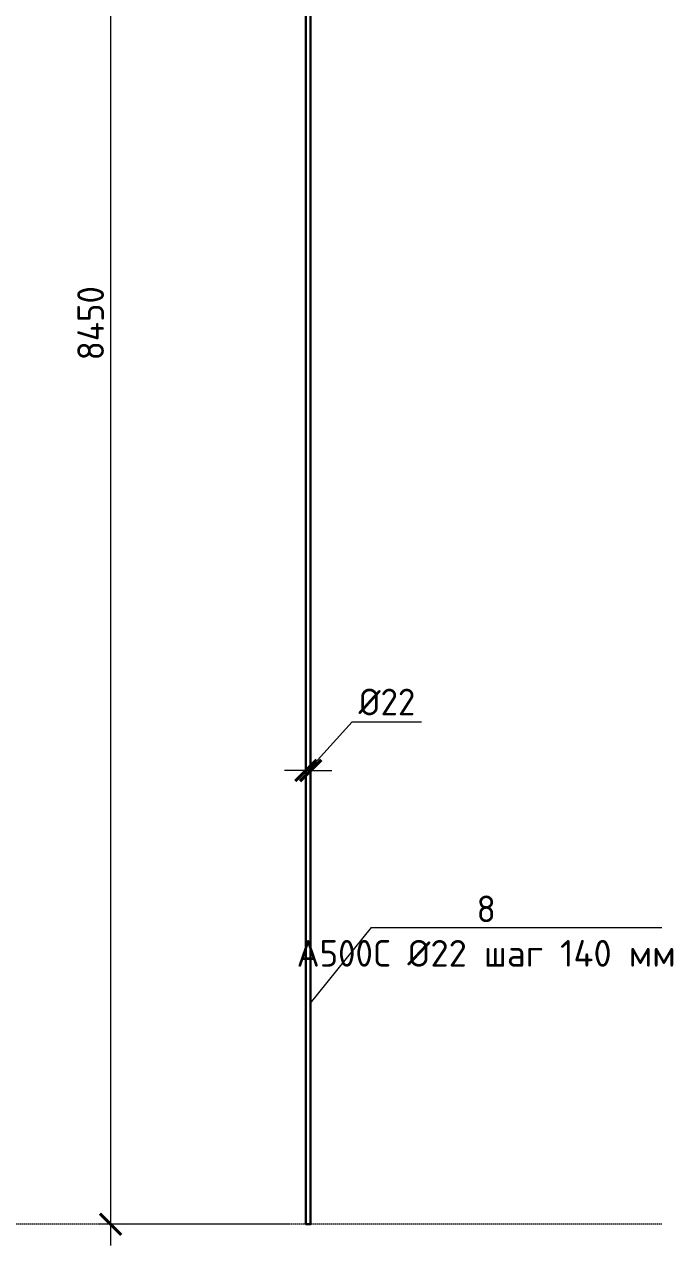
# Model space of a CAD drawing. Header units: millimetres. Extents: x -65574 to 111613, y -106550 to -50518.
# Drawn here: x 11889 to 14840, y -101103 to -95377 of the extents above; entities that cross this region are included whole.
import ezdxf
from ezdxf import colors
from ezdxf.entities.mleader import LeaderData, LeaderLine
from ezdxf.math import Vec2, Vec3

# ---------------------------------------------------------------- set-up
doc = ezdxf.new("R2010")
doc.units = ezdxf.units.MM
doc.linetypes.add('невидимая', pattern=[0.375, 0.25, -0.125])
doc.layers.get('Defpoints').update_dxf_attribs({"color": 6})
doc.layers.add('Dim', color=11, linetype='Continuous', lineweight=13)
doc.styles.add('GOST-2.304_Type-B', font='GOST Common.ttf')
doc.dimstyles.new('УРСТ', dxfattribs={"dimtxt": 2.5, "dimasz": 2, "dimexe": 1.2, "dimexo": 1.5, "dimtad": 1, "dimdec": 0, "dimrnd": 1, "dimtxsty": 'GOST-2.304_Type-B', "dimblk": 'ARCHTICK', "dimcen": 2, "dimdle": 2, "dimazin": 3, "dimtfac": 1, "dimtdec": 0, "dimtmove": 1, "dimatfit": 0, "dimldrblk": 'NONE', "dimlwd": 15, "dimlwe": 15})

# ---------------------------------------------------------------- blocks, each defined once
blk = doc.blocks.new('_ArchTick')
at = {"color": 0, "linetype": 'ByBlock', "const_width": 0.15}
blk.add_lwpolyline([(-0.5, -0.5), (0.5, 0.5)], dxfattribs=at)
blk = doc.blocks.new('*D148')
at = {"color": 0, "lineweight": 15, "ltscale": 100, "transparency": 16777216}
for p, q in [((13220.3, -98875), (13426.8, -98647.6)), ((13426.8, -98647.6), (13751.8, -98647.6)), ((13209.3, -98805.9), (13209.3, -98815)), ((13231.3, -98805.9), (13231.3, -98815)), ((13209.3, -98875), (13109.3, -98875)), ((13231.3, -98875), (13209.3, -98875)), ((13231.3, -98875), (13209.3, -98875)), ((13231.3, -98875), (13331.3, -98875))]:
    blk.add_line(p, q, dxfattribs=at)
at = {"layer": 'Defpoints', "color": 0, "lineweight": -2, "ltscale": 100, "transparency": 16777216}
for p in [(13209.3, -98875), (13209.3, -98880.9), (13231.3, -98880.9)]:
    blk.add_point(p, dxfattribs=at)
at = {"color": 0, "lineweight": 15, "ltscale": 100, "transparency": 16777216, "xscale": 100, "yscale": 100, "zscale": 100}
blk.add_blockref('_ArchTick', (13209.3, -98875), dxfattribs=at)
at = {"color": 0, "lineweight": 15, "ltscale": 100, "transparency": 16777216, "xscale": 100, "yscale": 100, "zscale": 100, "rotation": 180}
blk.add_blockref('_ArchTick', (13231.3, -98875), dxfattribs=at)
at = {"color": 0, "lineweight": 15, "ltscale": 100, "transparency": 16777216, "insert": (13589.3, -98553.8), "char_height": 125, "attachment_point": 5, "style": 'GOST-2.304_Type-B'}
blk.add_mtext('\\A1;%%C22', dxfattribs=at)
blk = doc.blocks.new('_None')
blk = doc.blocks.new('*D161')
at = {"color": 0, "lineweight": 15, "transparency": 16777216}
for p, q in [((12293.5, -92452.8), (12293.5, -101102.8)), ((13134.3, -92552.8), (12233.5, -92552.8)), ((13134.3, -101002.8), (12233.5, -101002.8))]:
    blk.add_line(p, q, dxfattribs=at)
at = {"layer": 'Defpoints', "color": 0, "lineweight": -2, "transparency": 16777216}
for p in [(13209.3, -92552.8), (12293.5, -101002.8), (13209.3, -101002.8)]:
    blk.add_point(p, dxfattribs=at)
at = {"color": 0, "lineweight": 15, "transparency": 16777216, "xscale": 100, "yscale": 100, "zscale": 100}
for p, rotation in [((12293.5, -92552.8), 90), ((12293.5, -101002.8), 270)]:
    blk.add_blockref('_ArchTick', p, dxfattribs=dict(at, rotation=rotation))
at = {"color": 0, "lineweight": -2, "transparency": 16777216, "insert": (12199.8, -96777.8), "char_height": 125, "attachment_point": 5, "rotation": 90, "style": 'GOST-2.304_Type-B'}
blk.add_mtext('\\A1;8450', dxfattribs=at)

msp = doc.modelspace()

# ---------------------------------------------------------------- linework, layer by layer
at = {"linetype": 'невидимая', "lineweight": 5, "ltscale": 25}
msp.add_line((44684.6, -101002.8), (2493.9, -101002.8), dxfattribs=at)
at = {"lineweight": 30}
msp.add_lwpolyline([(13231.3, -92552.8), (13231.3, -101002.8), (13209.3, -101002.8), (13209.3, -92552.8), (13231.3, -92552.8)], dxfattribs=at)

# ---------------------------------------------------------------- dimensions: what is measured, and where the dimension line sits
at = {"color": 0, "lineweight": -2}
dim = msp.add_linear_dim(base=(12293.5, -101002.8), p1=(13209.3, -92552.8), p2=(13209.3, -101002.8), angle=90, dimstyle='УРСТ', override={"dimscale": 0}, dxfattribs=at)
dim.commit()
dim.dimension.update_dxf_attribs({"geometry": '*D161', "text_midpoint": (12199.8, -96777.8)})
at = {"color": 0, "lineweight": 15, "ltscale": 100}
dim = msp.add_linear_dim(base=(13209.3, -98875), p1=(13231.3, -98880.9), p2=(13209.3, -98880.9), text='%%C<>', dimstyle='УРСТ', override={"dimscale": 0}, dxfattribs=at)
dim.commit()
dim.dimension.update_dxf_attribs({"geometry": '*D148', "text_midpoint": (13458, -98647.6), "dimtype": 160})

# ---------------------------------------------------------------- leaders
at = {"layer": 'Dim', "color": 0, "lineweight": 15, "ltscale": 100}
ml = msp.add_multileader_mtext('Standard', dxfattribs=at)
ml.set_content('{\\C0;1\\PА500C \\fISOCPEUR|b0|i0|c204|p34;%%C\\fISOCPEUR|b0|i0|c0|p34;25 \\fISOCPEUR|b0|i0|c204|p34;шаг 140\\fISOCPEUR|b0|i0|c0|p34; \\fISOCPEUR|b0|i0|c204|p34;мм}', color=2, style='GOST-2.304_Type-B')
ml.set_leader_properties(color=256, linetype='ByLayer', lineweight=13)
ml.set_arrow_properties(name='NONE')
ml.build(insert=Vec2(0, 0))
ml.multileader.update_dxf_attribs({"has_dogleg": 0, "text_left_attachment_type": 6, "text_right_attachment_type": 6, "dogleg_length": 0, "arrow_head_size": 125, "scale": 50})
ctx = ml.context
ctx.base_point, ctx.scale, ctx.char_height, ctx.arrow_head_size, ctx.landing_gap_size, ctx.plane_origin = Vec3(9728.4, -99611.5), 50, 125, 125, 100, Vec3(3733.7, -102236.3)
ctx.left_attachment, ctx.right_attachment, ctx.text_align_type = 6, 6, 1
notes = []
notes.append((ctx, [(0, (1, 1, 0), (9728.4, -99611.5), (1, 0), 0, [(1, [(9442.2, -99966)], 0, [])])]))
ctx.mtext.insert, ctx.mtext.width, ctx.mtext.alignment, ctx.mtext.flow_direction = Vec3(10265.9, -99461.5), 923.119, 2, 5
ml = msp.add_multileader_mtext('Standard', dxfattribs=at)
ml.set_content('{\\C0;8\\PА500C \\fISOCPEUR|b0|i0|c204|p34;%%C\\fISOCPEUR|b0|i0|c0|p34;22 \\fISOCPEUR|b0|i0|c204|p34;шаг 140\\fISOCPEUR|b0|i0|c0|p34; \\fISOCPEUR|b0|i0|c204|p34;мм}', color=2, style='GOST-2.304_Type-B')
ml.set_leader_properties(color=256, linetype='ByLayer', lineweight=13)
ml.set_arrow_properties(name='NONE')
ml.build(insert=Vec2(0, 0))
ml.multileader.update_dxf_attribs({"has_dogleg": 0, "text_left_attachment_type": 6, "text_right_attachment_type": 6, "dogleg_length": 0, "arrow_head_size": 125, "scale": 50})
ctx = ml.context
ctx.base_point, ctx.scale, ctx.char_height, ctx.arrow_head_size, ctx.landing_gap_size, ctx.plane_origin = Vec3(13517.5, -99611.5), 50, 125, 125, 100, Vec3(7522.8, -102236.3)
ctx.left_attachment, ctx.right_attachment, ctx.text_align_type = 6, 6, 1
notes.append((ctx, [(0, (1, 1, 0), (13517.5, -99611.5), (1, 0), 0, [(1, [(13231.3, -99966)], 0, [])])]))
ctx.mtext.insert, ctx.mtext.width, ctx.mtext.alignment, ctx.mtext.flow_direction = Vec3(14055, -99461.5), 923.119, 2, 5
for ctx, leaders in notes:
    for number, flags, end, landing, length, lines in leaders:
        leader = LeaderData()
        leader.index, (leader.has_last_leader_line, leader.has_dogleg_vector, leader.attachment_direction) = number, flags
        leader.last_leader_point, leader.dogleg_vector, leader.dogleg_length = Vec3(end), Vec3(landing), length
        for number, points, colour, breaks in lines:
            line = LeaderLine()
            line.index, line.vertices, line.color, line.breaks = number, Vec3.list(points), colors.encode_raw_color(colour), breaks
            leader.lines.append(line)
        ctx.leaders.append(leader)

doc.saveas('drawing.dxf')
